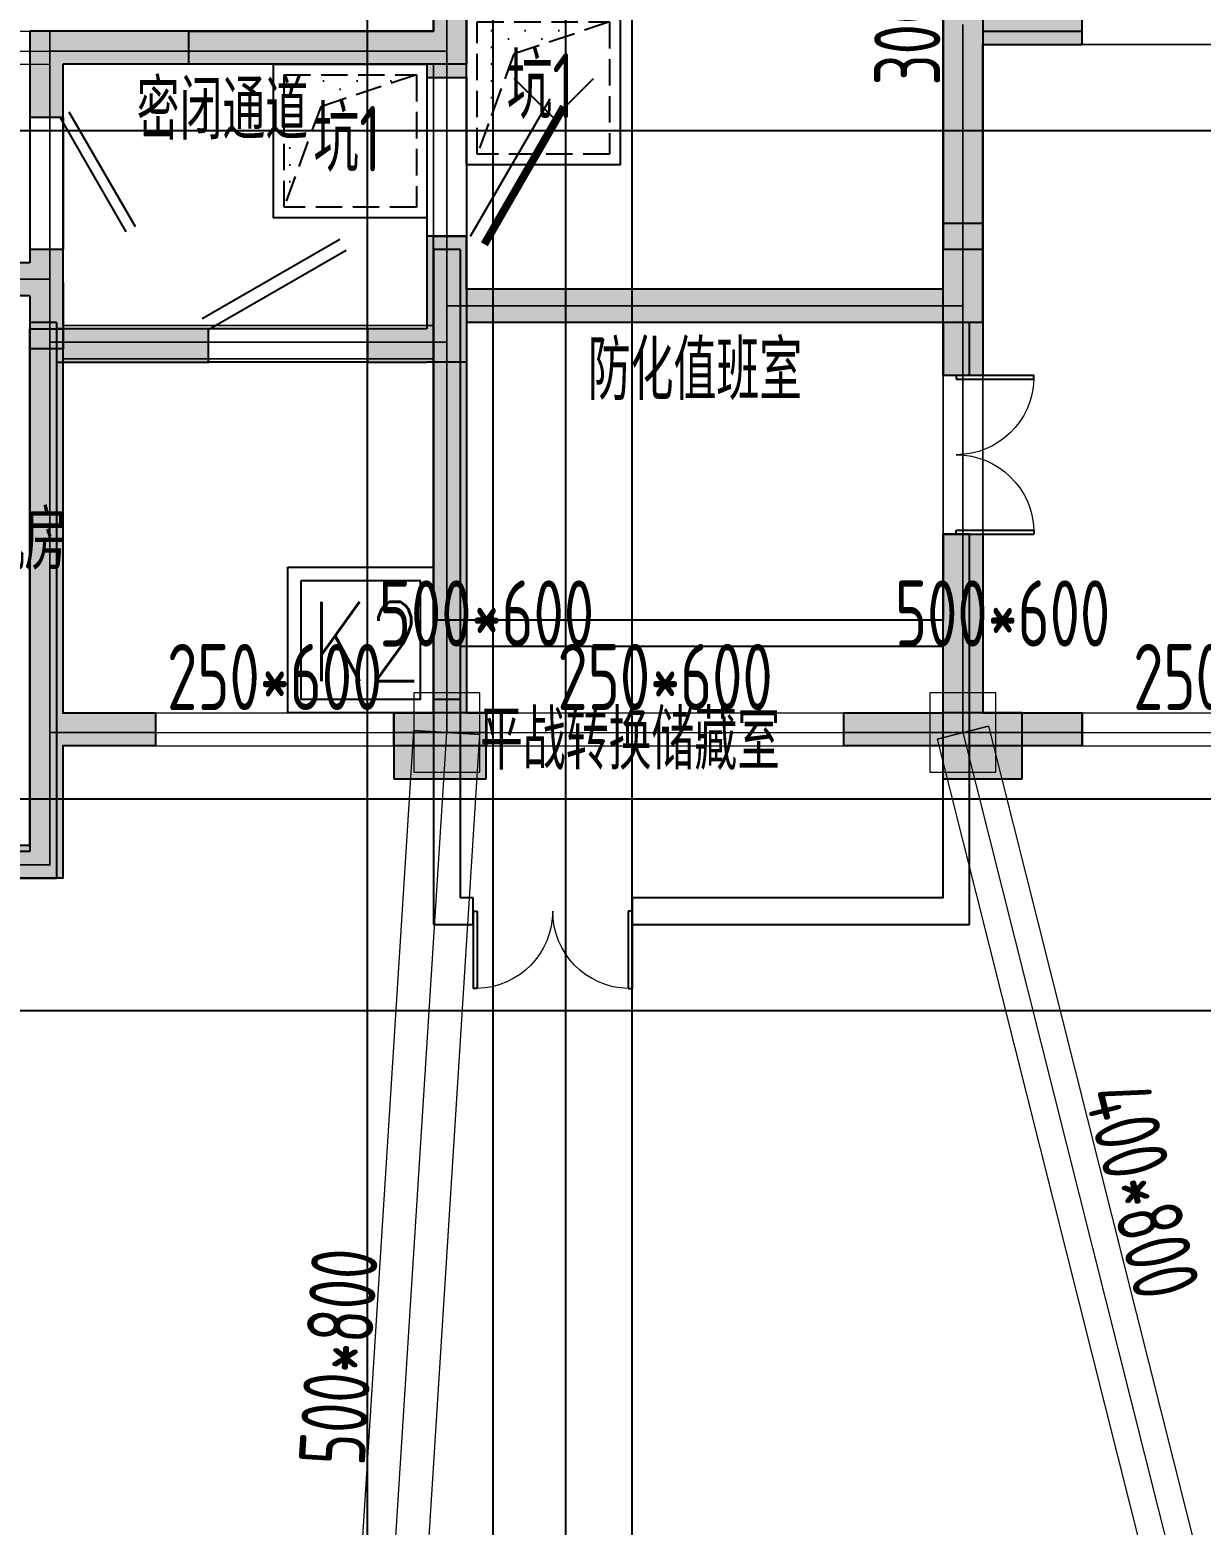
# Model space of a CAD drawing. Extents: x 369444 to 684549, y -549309 to 575337.
# Drawn here: x 486624 to 495474, y 444718 to 456017 of the extents above; entities that cross this region are included whole.
import ezdxf

# ---------------------------------------------------------------- set-up
doc = ezdxf.new("R2010")
doc.units = 0
doc.header["$LTSCALE"] = 1000
doc.header["$MEASUREMENT"] = 0
doc.linetypes.add('DASH', pattern=[0.35, 0.25, -0.1])
for name, color, linetype, lineweight, true_color in [('-1-0-1', 7, 'Continuous', 0, 0xc0c0c0), ('-1-1-2', 7, 'Continuous', 0, 0xc0c0c0), ('-2-0-1', 1, 'Continuous', 0, 0xff0000), ('-2-1-2', 9, 'Continuous', 0, 0x808080), ('1-6-1', 7, 'Continuous', 0, 0x55ff55), ('1-6-2', 7, 'Continuous', 0, 0x55ff55), ('11-6-1', 2, 'Continuous', 0, 0xffff00), ('11-6-2', 2, 'Continuous', 0, 0xffff00), ('11-6-5', 2, 'Continuous', 0, 0xffff00), ('12-6-1', 4, 'Continuous', 0, 0x00ffff), ('12-6-2', 4, 'Continuous', 0, 0x00ffff), ('12-6-5', 4, 'Continuous', 0, 0x00ffff)]:
    doc.layers.add(name, color=color, linetype=linetype, lineweight=lineweight, true_color=true_color)
for name, color, linetype in [('A-WALL-HATCH', 8, 'Continuous'), ('AIRD-PLUM', 122, 'Continuous'), ('COLUMN', 9, 'Continuous'), ('DIM_ELEV', 3, 'Continuous'), ('DOTE', 1, 'Continuous'), ('PUB_HATCH', 8, 'Continuous'), ('WALL', 9, 'Continuous'), ('WINDOW', 4, 'Continuous'), ('填充', 8, 'Continuous'), ('文字', 2, 'Continuous'), ('砼墙', 151, 'Continuous'), ('车库集水坑', 60, 'Continuous')]:
    doc.layers.add(name, color=color, linetype=linetype)
doc.styles.add('_HZTXT', font='txt.shx', dxfattribs={"width": 0.8, "bigfont": 'HZTXT.shx'})
doc.styles.add('_TCH_DIM', font='SIMPLEX', dxfattribs={"bigfont": 'GBCBIG'})
doc.styles.add('yjkcad', font='yjkeng.shx', dxfattribs={"width": 0.7, "height": 250, "bigfont": 'yjkchn.shx'})
doc.styles.add('说明', font='TSSDENG', dxfattribs={"width": 0.7, "bigfont": 'HZTXT'})

# ---------------------------------------------------------------- blocks, each defined once
blk = doc.blocks.new('$DorLib2D$00000179')
at = {"color": 0}
for p, q in [((-0.54, 0.1693), (0.326, 0.6693)), ((-0.5, 0.1), (0.366, 0.6))]:
    blk.add_line(p, q, dxfattribs=at)
blk = doc.blocks.new('JSK1000')
at = {"layer": 'AIRD-PLUM'}
h = blk.add_hatch(dxfattribs=at)
h.set_pattern_fill('DOTS', color=8, scale=80, style=0)
h.set_pattern_definition([(0, (-20, -20), (63.5, 127), [0, -127])])
h.paths.add_polyline_path([(80, 1080), (80, 80), (321, 803), (1080, 1080)])
at = {"layer": 'AIRD-PLUM', "ltscale": 0.25}
blk.add_lwpolyline([(0, 0), (1160, 0), (1160, 1160), (0, 1160)], close=True, dxfattribs=at)
at = {"layer": 'AIRD-PLUM', "color": 8, "linetype": 'DASH', "ltscale": 0.8}
blk.add_lwpolyline([(80, 80), (1080, 80), (1080, 1080), (80, 1080)], close=True, dxfattribs=at)
blk.add_lwpolyline([(80, 80), (321, 803), (1080, 1080)], dxfattribs=at)
blk = doc.blocks.new('A$C69B9310D')
at = {"layer": 'AIRD-PLUM', "xscale": -1, "rotation": 90}
blk.add_blockref('JSK1000', (1160, 1160), dxfattribs=at)
at = {"layer": '文字', "style": '说明', "width": 0.7}
blk.add_text('坑1', height=495, dxfattribs=at).set_placement((302, 350))
blk = doc.blocks.new('$DorLib2D$00000191')
at = {"layer": 'WINDOW', "color": 0}
blk.add_line((-0.5, 0.15), (0.366, 0.65), dxfattribs=at)
at = {"layer": 'WINDOW', "color": 0, "const_width": 0.05}
blk.add_lwpolyline([(-0.55, 0.2366), (0.316, 0.7366)], dxfattribs=at)
blk = doc.blocks.new('$DorLib2D$00000002')
for p, q in [((-0.5, 0), (-0.5, 0.4875)), ((-0.475, 0.4875), (-0.5, 0.4875)), ((-0.475, 0), (-0.475, 0.4875)), ((0.475, 0), (0.475, 0.4875)), ((0.475, 0.4875), (0.5, 0.4875)), ((0.5, 0), (0.5, 0.4875)), ((-0.5, 0), (-0.475, 0)), ((0.5, 0), (0.475, 0))]:
    blk.add_line(p, q)
at = {"lineweight": 13}
for centre, start, end in [((-0.4875, 0), 0, 88.53072), ((0.4875, 0), 91.46928, 180)]:
    blk.add_arc(centre, 0.4875, start, end, dxfattribs=at)

msp = doc.modelspace()

# ---------------------------------------------------------------- hatches: boundary and pattern name
at = {"layer": 'A-WALL-HATCH'}
for points in [[(490073.3, 450357), (490073.3, 450857), (489373.3, 450857), (489373.3, 450357)], [(494123.3, 450357), (494123.3, 450857), (493523.3, 450857), (493523.3, 450357)]]:
    msp.add_hatch(color=256, dxfattribs=at).paths.add_polyline_path(points)
at = {"layer": 'PUB_HATCH'}
for points in [[(489874.7, 456577), (489674.7, 456857), (489674.7, 456007), (489741.3, 455873.6), (489924.7, 455857), (489924.7, 456157)], [(493824.6, 455907), (494575.1, 455907), (494575.1, 456207), (493524.6, 456207)], [(493524.6, 454057), (493824.6, 453807), (493824.6, 455907), (493524.6, 456207)], [(486624.6, 456007), (486624.6, 455857), (486824.6, 455877), (486874.6, 456007)], [(489741.3, 455873.6), (489674.7, 456007), (486874.6, 456007), (486824.6, 455877), (486874.6, 455757), (489624.7, 455757)], [(486624.6, 455857), (486624.6, 455357), (486874.6, 455357), (486874.6, 455757), (486824.6, 455877)], [(489624.7, 455757), (489624.7, 455657), (489924.7, 455657), (489924.7, 455857), (489741.3, 455873.6)], [(489924.7, 454057), (489924.7, 454457), (489624.7, 454457), (489624.7, 453907), (489864.7, 453927)], [(486874.6, 454107), (486874.6, 454357), (486624.6, 454357), (486624.6, 454257), (486674.6, 454127)], [(486674.6, 454127), (486624.6, 454257), (483324.6, 454257), (483274.6, 454127), (483324.6, 454007), (486624.6, 454007)], [(486674.6, 454127), (486624.6, 454007), (486624.6, 453607), (486874.6, 453607), (486874.6, 454107)], [(493824.6, 453807), (493524.6, 454057), (489924.7, 454057), (489864.7, 453927), (489924.7, 453807)], [(489864.7, 453927), (489624.7, 453907), (489624.7, 453757), (489724.7, 453623.6), (489924.7, 453607), (489924.7, 453807)], [(486824.6, 453507), (487974.6, 453507), (487974.6, 453757), (486824.6, 453757)], [(489624.7, 453757), (489174.6, 453757), (489174.6, 453507), (489624.7, 453507), (489724.7, 453623.6)], [(489724.7, 453623.6), (489624.7, 453507), (489924.7, 453507), (489924.7, 453607)]]:
    msp.add_hatch(color=256, dxfattribs=at).paths.add_polyline_path(points)
at = {"layer": '填充'}
h = msp.add_hatch(color=8, dxfattribs=at)
h.dxf.hatch_style = 1
h.paths.add_polyline_path([(507274.5, 462457), (507274.5, 462957), (506774.5, 462957), (506774.5, 462457)], flags=17)
h.paths.add_polyline_path([(500674.5, 462457), (500674.5, 462957), (500174.5, 462957), (500174.5, 462457)], flags=17)
h.paths.add_polyline_path([(497874.5, 462457), (497874.5, 462957), (497374.5, 462957), (497374.5, 462457)], flags=17)
h.paths.add_polyline_path([(510074.5, 462457), (510074.5, 462957), (509524.5, 462957), (509524.5, 462457)], flags=17)
h.paths.add_polyline_path([(509524.5, 460757), (509774.5, 460757), (509774.5, 461157), (509374.5, 461157), (509374.5, 460757)], flags=17)
h.paths.add_polyline_path([(497424.5, 460757), (497574.5, 460757), (497574.5, 461157), (497174.5, 461157), (497174.5, 460757)], flags=17)
h.paths.add_polyline_path([(512274.5, 467357), (510074.5, 467357), (510074.5, 465157), (510624.5, 465157), (510624.5, 464957), (509824.5, 464957), (509824.5, 467607), (512474.5, 467607), (512474.5, 464957), (511724.5, 464957), (511724.5, 465157), (512274.5, 465157)])
h.paths.add_polyline_path([(501674.5, 458107), (501124.5, 458107), (501124.5, 458357), (501674.5, 458357), (502074.5, 458357), (502074.5, 458107), (501924.5, 458107), (501924.5, 455207), (500174.5, 455207), (500174.5, 455457), (501674.5, 455457)])
h.paths.add_polyline_path([(514974.5, 467357), (514324.5, 467357), (514324.5, 467607), (515224.5, 467607), (515224.5, 465807), (514974.5, 465807)])
h.paths.add_polyline_path([(492624.5, 467557), (491974.5, 467557), (491974.5, 466007), (491724.5, 466007), (491724.5, 467807), (492624.5, 467807)])
h.paths.add_polyline_path([(507624.5, 450607), (506774.5, 450607), (506074.5, 450607), (506074.5, 450857), (506524.5, 450857), (506524.5, 454057), (506774.5, 454057), (506774.5, 450857), (507624.5, 450857)])
h.paths.add_polyline_path([(500174.5, 450607), (499324.5, 450607), (499324.5, 450857), (500174.5, 450857), (500174.5, 454057), (500424.5, 454057), (500424.5, 450857), (500874.5, 450857), (500874.5, 450607)])
h.paths.add_polyline_path([(505824.5, 458107), (505274.5, 458107), (505274.5, 455457), (506774.5, 455457), (506774.5, 455207), (505024.5, 455207), (505024.5, 458107), (504874.5, 458107), (504874.5, 458357), (505274.5, 458357), (505824.5, 458357)])
h.paths.add_polyline_path([(521349.5, 458907), (520874.5, 458907), (520874.5, 457157), (520624.5, 457157), (520624.5, 458907), (520524.5, 458907), (520524.5, 459157), (520874.5, 459157), (521349.5, 459157)])
h.paths.add_polyline_path([(517574.5, 450607), (517274.5, 450607), (516874.5, 450607), (516874.5, 450857), (517024.5, 450857), (517024.5, 454457), (517274.5, 454457), (517274.5, 450857), (517574.5, 450857)])
h.paths.add_polyline_path([(514174.5, 450607), (513149.5, 450607), (512374.5, 450607), (512374.5, 450857), (513124.5, 450857), (513124.5, 454557), (513424.5, 454557), (513424.5, 450857), (514174.5, 450857)])
h.paths.add_polyline_path([(489924.5, 456557), (489924.5, 455757), (487824.5, 455757), (487824.5, 456007), (489674.5, 456007), (489674.5, 456557)])
h.paths.add_polyline_path([(497624.5, 465157), (496874.5, 465157), (496874.5, 467557), (494674.5, 467557), (494674.5, 465357), (495224.5, 465357), (495224.5, 465157), (494474.5, 465157), (494474.5, 467807), (497124.5, 467807), (497124.5, 465407), (497624.5, 465407)])
h.paths.add_polyline_path([(509524.5, 458107), (509074.5, 458107), (509074.5, 458357), (509774.5, 458357), (509774.5, 455207), (509524.5, 455207)])
h.paths.add_polyline_path([(497874.5, 458107), (497424.5, 458107), (497424.5, 455207), (497174.5, 455207), (497174.5, 458357), (497874.5, 458357)])
h.paths.add_polyline_path([(489674.5, 450607), (489374.5, 450607), (489374.5, 450857), (489674.5, 450857), (489674.5, 454457), (489924.5, 454457), (489924.5, 450857), (490074.5, 450857), (490074.5, 450607)])
h.paths.add_polyline_path([(486074.5, 458907), (485589.5, 458907), (485589.5, 459157), (486074.5, 459157), (486424.5, 459157), (486424.5, 458907), (486324.5, 458907), (486324.5, 457157), (486074.5, 457157)])
h.paths.add_polyline_path([(523874.5, 449607), (523324.5, 449607), (523324.5, 449857), (523574.5, 449857), (523574.5, 454307), (523874.5, 454307)])
h.paths.add_polyline_path([(483624.5, 449607), (483074.5, 449607), (483074.5, 454307), (483374.5, 454307), (483374.5, 449857), (483624.5, 449857)])
h.paths.add_polyline_path([(515374.5, 458907), (514974.5, 458907), (514974.5, 462457), (514574.5, 462457), (514574.5, 462657), (515224.5, 462657), (515224.5, 459157), (515374.5, 459157)])
h.paths.add_polyline_path([(491974.5, 458907), (491574.5, 458907), (491574.5, 459157), (491724.5, 459157), (491724.5, 462657), (492424.5, 462657), (492424.5, 462457), (491974.5, 462457)])
h.paths.add_polyline_path([(520074.5, 450607), (519374.5, 450607), (519374.5, 450857), (520074.5, 450857), (520074.5, 453757), (520324.5, 453757), (520324.5, 450857), (520324.5, 449857), (520924.5, 449857), (520924.5, 449607), (520074.5, 449607)])
h.paths.add_polyline_path([(493824.5, 460257), (493824.5, 456757), (493524.5, 456757), (493524.5, 460257)])
h.paths.add_polyline_path([(487574.5, 450607), (486874.5, 450607), (486874.5, 449607), (486024.5, 449607), (486024.5, 449857), (486624.5, 449857), (486624.5, 450857), (486624.5, 453757), (486874.5, 453757), (486874.5, 450857), (487574.5, 450857)])
h.paths.add_polyline_path([(513424.5, 460257), (513424.5, 456757), (513124.5, 456757), (513124.5, 460257)])
h.paths.add_polyline_path([(509774.5, 450607), (509424.5, 450607), (509424.5, 450857), (509524.5, 450857), (509524.5, 454057), (509774.5, 454057), (509774.5, 450857), (509974.5, 450857), (509974.5, 450607)])
h.paths.add_polyline_path([(497524.5, 450607), (497174.5, 450607), (496974.5, 450607), (496974.5, 450857), (497174.5, 450857), (497174.5, 454057), (497424.5, 454057), (497424.5, 450857), (497524.5, 450857)])
h.paths.add_polyline_path([(523874.5, 455757), (523174.5, 455757), (523174.5, 456007), (523574.5, 456007), (523574.5, 458907), (523199.5, 458907), (523199.5, 459157), (523874.5, 459157)])
h.paths.add_polyline_path([(483774.5, 455757), (483074.5, 455757), (483074.5, 459157), (483759.5, 459157), (483759.5, 458907), (483374.5, 458907), (483374.5, 456007), (483774.5, 456007)])
h.paths.add_polyline_path([(517024.5, 458907), (516974.5, 458907), (516974.5, 459157), (517274.5, 459157), (517674.5, 459157), (517674.5, 458907), (517274.5, 458907), (517274.5, 458057), (517024.5, 458057)])
h.paths.add_polyline_path([(489974.5, 458907), (489924.5, 458907), (489924.5, 458057), (489674.5, 458057), (489674.5, 458907), (489274.5, 458907), (489274.5, 459157), (489674.5, 459157), (489974.5, 459157)])
h.paths.add_polyline_path([(519124.5, 455757), (517024.5, 455757), (517024.5, 456557), (517274.5, 456557), (517274.5, 456007), (519124.5, 456007)])
edge = h.paths.add_edge_path()
edge.add_line((497374.5, 465157), (497374.5, 465057))
edge.add_line((497374.5, 465057), (497624.5, 465057))
edge.add_line((497624.5, 465057), (497624.5, 465157))
edge.add_line((497424.5, 460757), (497424.5, 460007))
edge.add_line((497424.5, 460007), (495374.5, 460007))
edge.add_line((495374.5, 460007), (495374.5, 460257))
edge.add_line((495374.5, 460257), (497174.5, 460257))
edge.add_line((497174.5, 460257), (497174.5, 460757))
edge.add_line((509774.5, 460757), (509774.5, 460257))
edge.add_line((509774.5, 460257), (511574.5, 460257))
edge.add_line((511574.5, 460257), (511574.5, 460007))
edge.add_line((511574.5, 460007), (509524.5, 460007))
edge.add_line((509524.5, 460007), (509524.5, 460757))
at = {"layer": '填充', "ltscale": 6}
for points in [[(493824.5, 454557), (493524.5, 454557), (493524.5, 453406.7), (493824.5, 453406.7)], [(493824.5, 452206.7), (493524.5, 452206.7), (493524.5, 450857), (492774.5, 450857), (492774.5, 450607), (493549.5, 450607), (494574.5, 450607), (494574.5, 450857), (493824.5, 450857)]]:
    msp.add_hatch(color=256, dxfattribs=at).paths.add_polyline_path(points)

# ---------------------------------------------------------------- linework, layer by layer
at = {"layer": '-1-0-1', "color": 0}
for p in [(486774.3, 455856.9, -3600), (487874.3, 455856.9, -3600), (489774.3, 455856.9, -3600), (489774.3, 454456.9, -3600), (493674.3, 454556.9, -3600), (486774.3, 454132.2, -3600), (489774.3, 453932.2, -3600), (493674.3, 453932.2, -3600), (486774.3, 453656.9, -3600), (489774.3, 453656.9, -3600), (486774.3, 450706.9, -3600), (487574.3, 450706.9, -3600), (489374.3, 450706.9, -3600), (489774.3, 450706.9, -3600), (490074.3, 450706.9, -3600), (492774.3, 450706.9, -3600), (493674.3, 450706.9, -3600), (494574.3, 450706.9, -3600), (486774.3, 449706.9, -3600)]:
    msp.add_point(p, dxfattribs=at)
at = {"layer": '-1-1-2', "color": 0}
for p, q in [((486774.3, 455856.9, -3600), (486774.3, 455856.9)), ((487874.3, 455856.9, -3600), (487874.3, 455856.9)), ((489774.3, 455856.9, -3600), (489774.3, 455856.9)), ((489774.3, 454456.9, -3600), (489774.3, 454456.9)), ((493674.3, 454556.9, -3600), (493674.3, 454556.9)), ((486774.3, 454132.2, -3600), (486774.3, 454132.2)), ((489774.3, 453932.2, -3600), (489774.3, 453932.2)), ((493674.3, 453932.2, -3600), (493674.3, 453932.2)), ((486774.3, 453656.9, -3600), (486774.3, 453656.9)), ((489774.3, 453656.9, -3600), (489774.3, 453656.9)), ((486774.3, 450706.9, -3600), (486774.3, 450706.9)), ((487574.3, 450706.9, -3600), (487574.3, 450706.9)), ((489374.3, 450706.9, -3600), (489374.3, 450706.9)), ((489774.3, 450706.9, -3600), (489774.3, 450706.9)), ((490074.3, 450706.9, -3600), (490074.3, 450706.9)), ((492774.3, 450706.9, -3600), (492774.3, 450706.9)), ((493674.3, 450706.9, -3600), (493674.3, 450706.9)), ((494574.3, 450706.9, -3600), (494574.3, 450706.9)), ((486774.3, 449706.9, -3600), (486774.3, 449706.9))]:
    msp.add_line(p, q, dxfattribs=at)
at = {"layer": '-2-0-1', "color": 0}
for p, q in [((489774.3, 455856.9, -3600), (489774.3, 456556.9, -3600)), ((493674.3, 454556.9, -3600), (493674.3, 456057.2, -3600)), ((486224.3, 455856.9, -3600), (486774.3, 455856.9, -3600)), ((486774.3, 454132.2, -3600), (486774.3, 455856.9, -3600)), ((486774.3, 455856.9, -3600), (487874.3, 455856.9, -3600)), ((487874.3, 455856.9, -3600), (489774.3, 455856.9, -3600)), ((489774.3, 454456.9, -3600), (489774.3, 455856.9, -3600)), ((489774.3, 453932.2, -3600), (489774.3, 454456.9, -3600)), ((493674.3, 453932.2, -3600), (493674.3, 454556.9, -3600)), ((483174.3, 454132.2, -3600), (486774.3, 454132.2, -3600)), ((486774.3, 453656.9, -3600), (486774.3, 454132.2, -3600)), ((489774.3, 453932.2, -3600), (493674.3, 453932.2, -3600)), ((489774.3, 453656.9, -3600), (489774.3, 453932.2, -3600)), ((493674.3, 450706.9, -3600), (493674.3, 453932.2, -3600)), ((486774.3, 453656.9, -3600), (489774.3, 453656.9, -3600)), ((486774.3, 450706.9, -3600), (486774.3, 453656.9, -3600)), ((489774.3, 450706.9, -3600), (489774.3, 453656.9, -3600)), ((486774.3, 449706.9, -3600), (486774.3, 450706.9, -3600)), ((486774.3, 450706.9, -3600), (487574.3, 450706.9, -3600)), ((487574.3, 450706.9, -3600), (489374.3, 450706.9, -3600)), ((489174.3, 441207.1, -3600), (489774.3, 450706.9, -3600)), ((489374.3, 450706.9, -3600), (489774.3, 450706.9, -3600)), ((489774.3, 450706.9, -3600), (490074.3, 450706.9, -3600)), ((490074.3, 450706.9, -3600), (492774.3, 450706.9, -3600)), ((492774.3, 450706.9, -3600), (493674.3, 450706.9, -3600)), ((493674.3, 450706.9, -3600), (494574.3, 450706.9, -3600)), ((493674.3, 450706.9, -3600), (495474.3, 443557.1, -3600)), ((494574.3, 450706.9, -3600), (496974.3, 450706.9, -3600)), ((486024.3, 449706.9, -3600), (486774.3, 449706.9, -3600))]:
    msp.add_line(p, q, dxfattribs=at)
at = {"layer": '-2-1-2', "color": 0}
for p, q in [((489774.3, 455856.9), (489774.3, 456556.9)), ((493674.3, 454556.9), (493674.3, 456057.2)), ((486224.3, 455856.9), (486774.3, 455856.9)), ((486774.3, 454132.2), (486774.3, 455856.9)), ((486774.3, 455856.9), (487874.3, 455856.9)), ((487874.3, 455856.9), (489774.3, 455856.9)), ((489774.3, 454456.9), (489774.3, 455856.9)), ((489774.3, 453932.2), (489774.3, 454456.9)), ((493674.3, 453932.2), (493674.3, 454556.9)), ((483174.3, 454132.2), (486774.3, 454132.2)), ((486774.3, 453656.9), (486774.3, 454132.2)), ((489774.3, 453932.2), (493674.3, 453932.2)), ((489774.3, 453656.9), (489774.3, 453932.2)), ((493674.3, 450706.9), (493674.3, 453932.2)), ((486774.3, 453656.9), (489774.3, 453656.9)), ((486774.3, 450706.9), (486774.3, 453656.9)), ((489774.3, 450706.9), (489774.3, 453656.9)), ((486774.3, 449706.9), (486774.3, 450706.9)), ((486774.3, 450706.9), (487574.3, 450706.9)), ((487574.3, 450706.9), (489374.3, 450706.9)), ((489174.3, 441207.1), (489774.3, 450706.9)), ((489374.3, 450706.9), (489774.3, 450706.9)), ((489774.3, 450706.9), (490074.3, 450706.9)), ((490074.3, 450706.9), (492774.3, 450706.9)), ((492774.3, 450706.9), (493674.3, 450706.9)), ((493674.3, 450706.9), (494574.3, 450706.9)), ((493674.3, 450706.9), (495474.3, 443557.1)), ((494574.3, 450706.9), (496974.3, 450706.9)), ((486024.3, 449706.9), (486774.3, 449706.9))]:
    msp.add_line(p, q, dxfattribs=at)
at = {"layer": '1-6-1', "color": 0}
for p, q in [((489674.3, 456556.9, -3600), (489674.3, 456006.9, -3600)), ((489674.3, 456006.9), (489674.3, 456556.9)), ((489924.3, 456331.9), (489924.3, 455856.9)), ((489924.3, 455856.9, -3600), (489924.3, 456331.9, -3600)), ((493524.3, 456207.2, -3600), (493524.3, 454556.9, -3600)), ((493524.3, 454556.9), (493524.3, 456207.2)), ((487874.3, 456006.9, -3600), (486624.3, 456006.9, -3600)), ((486624.3, 456006.9), (487874.3, 456006.9)), ((487874.3, 456006.9), (487874.3, 456006.9, -3600)), ((487874.3, 456006.9, -3600), (487874.3, 456006.9)), ((489674.3, 456006.9, -3600), (487874.3, 456006.9, -3600)), ((487874.3, 456006.9), (489674.3, 456006.9)), ((489674.3, 456006.9), (489674.3, 456006.9, -3600)), ((489674.3, 456006.9, -3600), (489674.3, 456006.9)), ((489924.3, 455856.9), (489924.3, 454456.9)), ((489924.3, 455856.9, -3600), (489924.3, 455856.9)), ((489924.3, 454456.9, -3600), (489924.3, 455856.9, -3600)), ((489924.3, 455856.9), (489924.3, 455856.9, -3600)), ((493824.3, 455907.2), (493824.3, 454556.9)), ((493824.3, 455907.2, -3600), (493824.3, 455907.2)), ((493824.3, 454556.9, -3600), (493824.3, 455907.2, -3600)), ((493824.3, 455907.2), (493824.3, 455907.2, -3600)), ((497174.3, 455907.2), (493824.3, 455907.2)), ((493824.3, 455907.2, -3600), (497174.3, 455907.2, -3600)), ((486874.3, 455756.9), (486874.3, 454132.2)), ((486874.3, 455756.9, -3600), (486874.3, 455756.9)), ((486874.3, 454132.2, -3600), (486874.3, 455756.9, -3600)), ((486874.3, 455756.9), (486874.3, 455756.9, -3600)), ((487874.3, 455756.9), (486874.3, 455756.9)), ((486874.3, 455756.9, -3600), (487874.3, 455756.9, -3600)), ((487874.3, 455756.9, -3600), (487874.3, 455756.9)), ((487874.3, 455756.9), (487874.3, 455756.9, -3600)), ((489674.3, 455756.9), (487874.3, 455756.9)), ((487874.3, 455756.9, -3600), (489674.3, 455756.9, -3600)), ((489674.3, 455756.9, -3600), (489674.3, 454456.9, -3600)), ((489674.3, 455756.9), (489674.3, 455756.9, -3600)), ((489674.3, 454456.9), (489674.3, 455756.9)), ((489674.3, 455756.9, -3600), (489674.3, 455756.9)), ((489674.3, 454456.9, -3600), (489674.3, 453932.2, -3600)), ((489674.3, 454456.9), (489674.3, 454456.9, -3600)), ((489674.3, 453932.2), (489674.3, 454456.9)), ((489674.3, 454456.9, -3600), (489674.3, 454456.9)), ((489924.3, 454456.9), (489924.3, 454057.2)), ((489924.3, 454456.9, -3600), (489924.3, 454456.9)), ((489924.3, 454057.2, -3600), (489924.3, 454456.9, -3600)), ((489924.3, 454456.9), (489924.3, 454456.9, -3600)), ((493524.3, 454556.9, -3600), (493524.3, 454556.9)), ((493524.3, 454556.9, -3600), (493524.3, 454057.2, -3600)), ((493524.3, 454556.9), (493524.3, 454556.9, -3600)), ((493524.3, 454057.2), (493524.3, 454556.9)), ((493824.3, 454556.9), (493824.3, 454556.9, -3600)), ((493824.3, 454556.9), (493824.3, 453932.2)), ((493824.3, 454556.9, -3600), (493824.3, 454556.9)), ((493824.3, 453932.2, -3600), (493824.3, 454556.9, -3600)), ((486874.3, 454132.2), (486874.3, 454132.2, -3600)), ((486874.3, 454132.2, -5100), (486874.3, 453781.9, -5100)), ((486874.3, 454132.2, -8700), (486874.3, 454132.2, -5100)), ((486874.3, 453781.9, -8700), (486874.3, 454132.2, -8700)), ((489924.3, 454057.2, -3600), (489924.3, 454057.2)), ((493524.3, 454057.2, -3600), (489924.3, 454057.2, -3600)), ((489924.3, 454057.2), (493524.3, 454057.2)), ((489924.3, 454057.2), (489924.3, 454057.2, -3600)), ((493524.3, 454057.2), (493524.3, 454057.2, -3600)), ((493524.3, 454057.2, -3600), (493524.3, 454057.2)), ((489674.3, 453932.2, -3600), (489674.3, 453932.2)), ((489674.3, 453932.2, -8700), (489674.3, 453781.9, -8700)), ((489674.3, 453932.2, -5100), (489674.3, 453932.2, -8700)), ((489674.3, 453781.9, -5100), (489674.3, 453932.2, -5100)), ((493824.3, 453932.2), (493824.3, 453932.2, -3600)), ((493824.3, 453932.2), (493824.3, 450856.9)), ((493824.3, 453932.2, -3600), (493824.3, 453932.2)), ((493824.3, 450856.9, -3600), (493824.3, 453932.2, -3600)), ((486874.3, 453781.9, -8700), (486874.3, 453781.9, -5100)), ((489674.3, 453781.9, -8700), (486874.3, 453781.9, -8700)), ((486874.3, 453781.9, -5100), (489674.3, 453781.9, -5100)), ((486874.3, 453781.9, -5100), (486874.3, 453781.9, -8700)), ((489674.3, 453781.9, -5100), (489674.3, 453781.9, -8700)), ((489674.3, 453781.9, -8700), (489674.3, 453781.9, -5100)), ((489924.3, 453807.2), (489924.3, 453807.2, -3600)), ((493524.3, 453807.2), (489924.3, 453807.2)), ((489924.3, 453807.2, -3600), (493524.3, 453807.2, -3600)), ((489924.3, 453807.2, -5100), (489924.3, 453656.9, -5100)), ((489924.3, 453807.2, -8700), (489924.3, 453807.2, -5100)), ((489924.3, 453656.9, -8700), (489924.3, 453807.2, -8700)), ((493524.3, 453807.2, -3600), (493524.3, 453807.2)), ((493524.3, 453807.2, -3600), (493524.3, 450856.9, -3600)), ((493524.3, 453807.2), (493524.3, 453807.2, -3600)), ((493524.3, 450856.9), (493524.3, 453807.2)), ((489924.3, 453656.9, -5100), (489924.3, 453656.9, -8700)), ((489924.3, 453656.9, -5100), (489924.3, 450856.9, -5100)), ((489924.3, 453656.9, -8700), (489924.3, 453656.9, -5100)), ((489924.3, 450856.9, -8700), (489924.3, 453656.9, -8700)), ((486874.3, 453531.9, -5100), (486874.3, 453531.9, -8700)), ((489674.3, 453531.9, -5100), (486874.3, 453531.9, -5100)), ((486874.3, 453531.9, -8700), (489674.3, 453531.9, -8700)), ((486874.3, 453531.9, -5100), (486874.3, 450856.9, -5100)), ((486874.3, 453531.9, -8700), (486874.3, 453531.9, -5100)), ((486874.3, 450856.9, -8700), (486874.3, 453531.9, -8700)), ((489674.3, 453531.9, -8700), (489674.3, 453531.9, -5100)), ((489674.3, 453531.9, -8700), (489674.3, 450856.9, -8700)), ((489674.3, 453531.9, -5100), (489674.3, 453531.9, -8700)), ((489674.3, 450856.9, -5100), (489674.3, 453531.9, -5100)), ((486874.3, 450856.9, -5100), (486874.3, 450856.9, -8700)), ((486874.3, 450856.9, -3600), (486874.3, 450856.9)), ((487574.3, 450856.9, -3600), (486874.3, 450856.9, -3600)), ((486874.3, 450856.9), (487574.3, 450856.9)), ((487574.3, 450856.9), (487574.3, 450856.9, -3600)), ((487574.3, 450856.9, -3600), (487574.3, 450856.9)), ((487574.3, 450606.9, -3600), (487574.3, 450856.9, -3600)), ((487574.3, 450856.9), (487574.3, 450606.9)), ((489374.3, 450856.9, -3600), (489374.3, 450856.9)), ((489674.3, 450856.9, -3600), (489374.3, 450856.9, -3600)), ((489374.3, 450856.9), (489674.3, 450856.9)), ((489374.3, 450856.9, -3600), (489374.3, 450606.9, -3600)), ((489374.3, 450856.9), (489374.3, 450856.9, -3600)), ((489374.3, 450606.9), (489374.3, 450856.9)), ((489674.3, 450856.9, -8700), (489674.3, 450856.9, -5100)), ((489674.3, 450856.9), (489674.3, 450856.9, -3600)), ((489924.3, 450856.9, -3600), (489924.3, 450856.9)), ((490074.3, 450856.9, -3600), (489924.3, 450856.9, -3600)), ((489924.3, 450856.9), (490074.3, 450856.9)), ((489924.3, 450856.9, -5100), (489924.3, 450856.9, -8700)), ((490074.3, 450856.9), (490074.3, 450856.9, -3600)), ((490074.3, 450856.9, -3600), (490074.3, 450856.9)), ((490074.3, 450606.9, -3600), (490074.3, 450856.9, -3600)), ((490074.3, 450856.9), (490074.3, 450606.9)), ((492774.3, 450856.9, -3600), (492774.3, 450856.9)), ((493524.3, 450856.9, -3600), (492774.3, 450856.9, -3600)), ((492774.3, 450856.9), (493524.3, 450856.9)), ((492774.3, 450856.9, -3600), (492774.3, 450606.9, -3600)), ((492774.3, 450856.9), (492774.3, 450856.9, -3600)), ((492774.3, 450606.9), (492774.3, 450856.9)), ((493524.3, 450856.9, -3600), (493524.3, 450856.9)), ((493524.3, 450856.9), (493524.3, 450856.9, -3600)), ((493824.3, 450856.9, -3600), (493824.3, 450856.9)), ((494574.3, 450856.9, -3600), (493824.3, 450856.9, -3600)), ((493824.3, 450856.9), (494574.3, 450856.9)), ((493824.3, 450856.9), (493824.3, 450856.9, -3600)), ((494574.3, 450856.9), (494574.3, 450856.9, -3600)), ((494574.3, 450856.9, -3600), (494574.3, 450856.9)), ((494574.3, 450606.9, -3600), (494574.3, 450856.9, -3600)), ((494574.3, 450856.9), (494574.3, 450606.9)), ((486874.3, 450606.9), (486874.3, 449606.9)), ((486874.3, 450606.9, -3600), (486874.3, 450606.9)), ((486874.3, 449606.9, -3600), (486874.3, 450606.9, -3600)), ((486874.3, 450606.9), (486874.3, 450606.9, -3600)), ((487574.3, 450606.9), (486874.3, 450606.9)), ((486874.3, 450606.9, -3600), (487574.3, 450606.9, -3600)), ((487574.3, 450606.9, -3600), (487574.3, 450606.9)), ((487574.3, 450606.9), (487574.3, 450606.9, -3600)), ((489374.3, 450606.9), (489374.3, 450606.9, -3600)), ((489774.3, 450606.9), (489374.3, 450606.9)), ((489374.3, 450606.9, -3600), (489774.3, 450606.9, -3600)), ((489374.3, 450606.9, -3600), (489374.3, 450606.9)), ((489774.3, 450606.9), (489774.3, 450606.9, -3600)), ((490074.3, 450606.9), (489774.3, 450606.9)), ((489774.3, 450606.9, -3600), (490074.3, 450606.9, -3600)), ((489774.3, 450606.9, -3600), (489774.3, 450606.9)), ((490074.3, 450606.9, -3600), (490074.3, 450606.9)), ((490074.3, 450606.9), (490074.3, 450606.9, -3600)), ((492774.3, 450606.9), (492774.3, 450606.9, -3600)), ((493674.3, 450606.9), (492774.3, 450606.9)), ((492774.3, 450606.9, -3600), (493674.3, 450606.9, -3600)), ((492774.3, 450606.9, -3600), (492774.3, 450606.9)), ((493674.3, 450606.9), (493674.3, 450606.9, -3600)), ((494574.3, 450606.9), (493674.3, 450606.9)), ((493674.3, 450606.9, -3600), (494574.3, 450606.9, -3600)), ((493674.3, 450606.9, -3600), (493674.3, 450606.9)), ((494574.3, 450606.9, -3600), (494574.3, 450606.9)), ((494574.3, 450606.9), (494574.3, 450606.9, -3600)), ((486874.3, 449606.9), (486024.3, 449606.9)), ((486024.3, 449606.9, -3600), (486874.3, 449606.9, -3600)), ((486874.3, 449606.9), (486874.3, 449606.9, -3600)), ((486874.3, 449606.9, -3600), (486874.3, 449606.9))]:
    msp.add_line(p, q, dxfattribs=at)
at = {"layer": '1-6-2', "color": 0}
for p, q in [((489774.3, 456556.9), (489774.3, 455856.9)), ((489774.3, 455856.9, -3600), (489774.3, 456556.9, -3600)), ((493674.3, 456057.2), (493674.3, 454556.9)), ((493674.3, 454556.9, -3600), (493674.3, 456057.2, -3600)), ((486774.3, 455856.9), (486774.3, 454132.2)), ((486774.3, 455856.9, -3600), (486774.3, 455856.9)), ((486774.3, 454132.2, -3600), (486774.3, 455856.9, -3600)), ((486774.3, 455856.9), (486774.3, 455856.9, -3600)), ((487874.3, 455856.9), (486774.3, 455856.9)), ((486774.3, 455856.9, -3600), (487874.3, 455856.9, -3600)), ((487874.3, 455856.9, -3600), (487874.3, 455856.9)), ((487874.3, 455856.9), (487874.3, 455856.9, -3600)), ((489774.3, 455856.9), (487874.3, 455856.9)), ((487874.3, 455856.9, -3600), (489774.3, 455856.9, -3600)), ((489774.3, 455856.9), (489774.3, 454456.9)), ((489774.3, 455856.9, -3600), (489774.3, 455856.9)), ((489774.3, 454456.9, -3600), (489774.3, 455856.9, -3600)), ((489774.3, 455856.9, -3600), (489774.3, 455856.9)), ((489774.3, 455856.9), (489774.3, 455856.9, -3600)), ((489774.3, 454456.9), (489774.3, 453932.2)), ((489774.3, 454456.9, -3600), (489774.3, 454456.9)), ((489774.3, 453932.2, -3600), (489774.3, 454456.9, -3600)), ((489774.3, 454456.9), (489774.3, 454456.9, -3600)), ((493674.3, 454556.9), (493674.3, 454556.9, -3600)), ((493674.3, 454556.9), (493674.3, 453932.2)), ((493674.3, 454556.9, -3600), (493674.3, 454556.9)), ((493674.3, 453932.2, -3600), (493674.3, 454556.9, -3600)), ((486774.3, 454132.2), (483174.3, 454132.2)), ((483174.3, 454132.2, -3600), (486774.3, 454132.2, -3600)), ((486774.3, 454132.2, -3600), (486774.3, 454132.2)), ((486774.3, 454132.2), (486774.3, 454132.2, -3600)), ((486774.3, 454132.2, -5100), (486774.3, 453656.9, -5100)), ((486774.3, 454132.2, -8700), (486774.3, 454132.2, -5100)), ((486774.3, 453656.9, -8700), (486774.3, 454132.2, -8700)), ((489774.3, 453932.2), (489774.3, 453932.2, -3600)), ((493674.3, 453932.2), (489774.3, 453932.2)), ((489774.3, 453932.2, -3600), (493674.3, 453932.2, -3600)), ((489774.3, 453932.2), (489774.3, 453932.2, -3600)), ((489774.3, 453932.2, -5100), (489774.3, 453656.9, -5100)), ((489774.3, 453932.2, -8700), (489774.3, 453932.2, -5100)), ((489774.3, 453656.9, -8700), (489774.3, 453932.2, -8700)), ((493674.3, 453932.2, -3600), (493674.3, 453932.2)), ((493674.3, 453932.2), (493674.3, 453932.2, -3600)), ((493674.3, 453932.2), (493674.3, 450706.9)), ((493674.3, 453932.2, -3600), (493674.3, 453932.2)), ((493674.3, 450706.9, -3600), (493674.3, 453932.2, -3600)), ((486774.3, 453656.9, -5100), (486774.3, 453656.9, -8700)), ((489774.3, 453656.9, -5100), (486774.3, 453656.9, -5100)), ((486774.3, 453656.9, -8700), (489774.3, 453656.9, -8700)), ((486774.3, 453656.9, -5100), (486774.3, 453656.9, -8700)), ((486774.3, 453656.9, -5100), (486774.3, 450706.9, -5100)), ((486774.3, 453656.9, -8700), (486774.3, 453656.9, -5100)), ((486774.3, 450706.9, -8700), (486774.3, 453656.9, -8700)), ((489774.3, 453656.9, -8700), (489774.3, 453656.9, -5100)), ((489774.3, 453656.9, -5100), (489774.3, 453656.9, -8700)), ((489774.3, 453656.9, -5100), (489774.3, 450706.9, -5100)), ((489774.3, 453656.9, -8700), (489774.3, 453656.9, -5100)), ((489774.3, 450706.9, -8700), (489774.3, 453656.9, -8700)), ((486774.3, 450706.9, -5100), (486774.3, 450706.9, -8700)), ((486774.3, 450706.9), (486774.3, 449706.9)), ((486774.3, 450706.9, -3600), (486774.3, 450706.9)), ((486774.3, 449706.9, -3600), (486774.3, 450706.9, -3600)), ((486774.3, 450706.9), (486774.3, 450706.9, -3600)), ((487574.3, 450706.9), (486774.3, 450706.9)), ((486774.3, 450706.9, -3600), (487574.3, 450706.9, -3600)), ((487574.3, 450706.9, -3600), (487574.3, 450706.9)), ((489374.3, 450706.9), (489374.3, 450706.9, -3600)), ((489774.3, 450706.9), (489374.3, 450706.9)), ((489374.3, 450706.9, -3600), (489774.3, 450706.9, -3600)), ((489774.3, 450706.9), (489774.3, 450706.9, -3600)), ((490074.3, 450706.9), (489774.3, 450706.9)), ((489774.3, 450706.9, -3600), (490074.3, 450706.9, -3600)), ((489774.3, 450706.9, -5100), (489774.3, 450706.9, -8700)), ((489774.3, 450706.9, -3600), (489774.3, 450706.9)), ((490074.3, 450706.9, -3600), (490074.3, 450706.9)), ((492774.3, 450706.9), (492774.3, 450706.9, -3600)), ((493674.3, 450706.9), (492774.3, 450706.9)), ((492774.3, 450706.9, -3600), (493674.3, 450706.9, -3600)), ((493674.3, 450706.9), (493674.3, 450706.9, -3600)), ((494574.3, 450706.9), (493674.3, 450706.9)), ((493674.3, 450706.9, -3600), (494574.3, 450706.9, -3600)), ((493674.3, 450706.9), (493674.3, 450706.9, -3600)), ((493674.3, 450706.9, -3600), (493674.3, 450706.9)), ((494574.3, 450706.9, -3600), (494574.3, 450706.9)), ((486774.3, 449706.9), (486024.3, 449706.9)), ((486024.3, 449706.9, -3600), (486774.3, 449706.9, -3600)), ((486774.3, 449706.9), (486774.3, 449706.9, -3600)), ((486774.3, 449706.9, -3600), (486774.3, 449706.9))]:
    msp.add_line(p, q, dxfattribs=at)
at = {"layer": '11-6-1', "color": 0}
for p, q in [((489524.3, 451006.9), (489524.3, 450406.9)), ((490024.3, 451006.9), (489524.3, 451006.9)), ((489524.3, 451006.9, -3600), (489524.3, 450406.9, -3600)), ((490024.3, 451006.9, -3600), (489524.3, 451006.9, -3600)), ((489524.3, 451006.9, -3600), (489524.3, 451006.9)), ((490024.3, 450406.9), (490024.3, 451006.9)), ((490024.3, 450406.9, -3600), (490024.3, 451006.9, -3600)), ((490024.3, 451006.9, -3600), (490024.3, 451006.9)), ((493424.3, 451006.9), (493424.3, 450406.9)), ((493924.3, 451006.9), (493424.3, 451006.9)), ((493424.3, 451006.9, -3600), (493424.3, 450406.9, -3600)), ((493924.3, 451006.9, -3600), (493424.3, 451006.9, -3600)), ((493424.3, 451006.9, -3600), (493424.3, 451006.9)), ((493924.3, 450406.9), (493924.3, 451006.9)), ((493924.3, 450406.9, -3600), (493924.3, 451006.9, -3600)), ((493924.3, 451006.9, -3600), (493924.3, 451006.9)), ((489524.3, 450406.9), (490024.3, 450406.9)), ((489524.3, 450406.9, -3600), (490024.3, 450406.9, -3600)), ((489524.3, 450406.9, -3600), (489524.3, 450406.9)), ((490024.3, 450406.9, -3600), (490024.3, 450406.9)), ((493424.3, 450406.9), (493924.3, 450406.9)), ((493424.3, 450406.9, -3600), (493924.3, 450406.9, -3600)), ((493424.3, 450406.9, -3600), (493424.3, 450406.9)), ((493924.3, 450406.9, -3600), (493924.3, 450406.9))]:
    msp.add_line(p, q, dxfattribs=at)
at = {"layer": '11-6-2', "color": 0}
for p, q in [((489774.3, 450706.9, -3600), (489774.3, 450706.9)), ((493674.3, 450706.9, -3600), (493674.3, 450706.9))]:
    msp.add_line(p, q, dxfattribs=at)
at = {"layer": '12-6-1', "color": 0}
for p, q in [((486224.3, 456006.9), (486774.3, 456006.9)), ((486224.3, 456006.9, -500), (486774.3, 456006.9, -500)), ((486774.3, 456006.9), (486774.3, 455756.9)), ((486774.3, 456006.9, -500), (486774.3, 456006.9)), ((486774.3, 455756.9, -500), (486774.3, 456006.9, -500)), ((486224.3, 455756.9), (486774.3, 455756.9)), ((486224.3, 455756.9, -500), (486774.3, 455756.9, -500)), ((486774.3, 455756.9), (486774.3, 455756.9, -500)), ((487574.3, 450856.9), (487574.3, 450606.9)), ((487574.3, 450856.9, -600), (487574.3, 450856.9)), ((487574.3, 450606.9, -600), (487574.3, 450856.9, -600)), ((487574.3, 450856.9), (489374.3, 450856.9)), ((487574.3, 450856.9, -600), (489374.3, 450856.9, -600)), ((489374.3, 450856.9), (489374.3, 450606.9)), ((489374.3, 450856.9, -600), (489374.3, 450856.9)), ((489374.3, 450606.9, -600), (489374.3, 450856.9, -600)), ((490074.3, 450856.9), (490074.3, 450606.9)), ((490074.3, 450856.9, -600), (490074.3, 450856.9)), ((490074.3, 450606.9, -600), (490074.3, 450856.9, -600)), ((490074.3, 450856.9), (492774.3, 450856.9)), ((490074.3, 450856.9, -600), (492774.3, 450856.9, -600)), ((492774.3, 450856.9), (492774.3, 450606.9)), ((492774.3, 450856.9, -600), (492774.3, 450856.9)), ((492774.3, 450606.9, -600), (492774.3, 450856.9, -600)), ((494574.3, 450856.9), (494574.3, 450606.9)), ((494574.3, 450856.9, -600), (494574.3, 450856.9)), ((494574.3, 450606.9, -600), (494574.3, 450856.9, -600)), ((494574.3, 450856.9), (496974.3, 450856.9)), ((494574.3, 450856.9, -600), (496974.3, 450856.9, -600)), ((493868.3, 450755.8), (493480.4, 450658.1)), ((493480.4, 450658.1, -800), (493868.3, 450755.8, -800)), ((493868.3, 450755.8, -800), (493868.3, 450755.8)), ((493868.3, 450755.8), (495668.3, 443605.9)), ((493868.3, 450755.8, -800), (495668.3, 443605.9, -800)), ((488924.8, 441222.8), (489524.8, 450722.7)), ((488924.8, 441222.8, -800), (489524.8, 450722.7, -800)), ((489423.8, 441191.3), (490023.8, 450691.2)), ((489423.8, 441191.3, -800), (490023.8, 450691.2, -800)), ((489524.8, 450722.7), (490023.8, 450691.2)), ((489524.8, 450722.7, -800), (489524.8, 450722.7)), ((490023.8, 450691.2, -800), (489524.8, 450722.7, -800)), ((490023.8, 450691.2), (490023.8, 450691.2, -800)), ((493480.4, 450658.1), (493480.4, 450658.1, -800)), ((493480.4, 450658.1), (495280.4, 443508.2)), ((493480.4, 450658.1, -800), (495280.4, 443508.2, -800)), ((487574.3, 450606.9), (487574.3, 450606.9, -600)), ((487574.3, 450606.9), (489374.3, 450606.9)), ((487574.3, 450606.9, -600), (489374.3, 450606.9, -600)), ((489374.3, 450606.9), (489374.3, 450606.9, -600)), ((490074.3, 450606.9), (490074.3, 450606.9, -600)), ((490074.3, 450606.9), (492774.3, 450606.9)), ((490074.3, 450606.9, -600), (492774.3, 450606.9, -600)), ((492774.3, 450606.9), (492774.3, 450606.9, -600)), ((494574.3, 450606.9), (494574.3, 450606.9, -600)), ((494574.3, 450606.9), (496974.3, 450606.9)), ((494574.3, 450606.9, -600), (496974.3, 450606.9, -600))]:
    msp.add_line(p, q, dxfattribs=at)
at = {"layer": '12-6-2', "color": 0}
for p, q in [((486224.3, 455856.9), (486774.3, 455856.9)), ((487574.3, 450706.9), (489374.3, 450706.9)), ((489174.3, 441207.1), (489774.3, 450706.9)), ((490074.3, 450706.9), (492774.3, 450706.9)), ((493674.3, 450706.9), (495474.3, 443557.1)), ((494574.3, 450706.9), (496974.3, 450706.9))]:
    msp.add_line(p, q, dxfattribs=at)
at = {"layer": 'COLUMN', "color": 8}
for p, q in [((490073.3, 450857), (489373.3, 450857)), ((489373.3, 450857), (489373.3, 450357)), ((490073.3, 450357), (490073.3, 450857)), ((494123.3, 450857), (493523.3, 450857)), ((493523.3, 450857), (493523.3, 450357)), ((494123.3, 450357), (494123.3, 450857)), ((489373.3, 450357), (490073.3, 450357)), ((493523.3, 450357), (494123.3, 450357))]:
    msp.add_line(p, q, dxfattribs=at)
at = {"layer": 'DIM_ELEV'}
for q in [(490283.4, 455650.7), (490883.4, 455650.7)]:
    msp.add_line((490583.4, 455350.7), q, dxfattribs=at)
at = {"layer": 'DOTE', "color": 8}
for p, q in [((489174.5, 59364.2), (489174.5, 476704.8)), ((490124.5, 59364.2), (490124.5, 476704.8)), ((490674.5, 59364.2), (490674.5, 476704.8)), ((491174.5, 59364.2), (491174.5, 476704.8))]:
    msp.add_line(p, q, dxfattribs=at)
at = {"layer": 'DOTE', "color": 8, "lineweight": -2}
for p, q in [((377844.4, 455257), (624570.9, 455257)), ((377844.4, 450207), (624570.9, 450207)), ((377844.4, 448607), (624570.9, 448607))]:
    msp.add_line(p, q, dxfattribs=at)
at = {"layer": 'WALL'}
for p, q in [((489674.7, 456857), (489674.7, 456007)), ((489924.7, 456157), (489924.7, 455857)), ((493524.6, 454057), (493524.6, 456207)), ((494575, 456007), (494575, 456207)), ((494575.1, 455907), (494575.1, 456207)), ((493524.5, 456107), (493524.5, 454357)), ((493824.5, 456107), (493824.5, 454357)), ((486624.6, 456007), (486624.6, 455857)), ((486874.6, 456007), (486624.6, 456007)), ((486874.6, 456007), (486874.6, 456007)), ((489674.7, 456007), (486874.6, 456007)), ((493824.5, 456007), (494575, 456007)), ((486624.6, 455857), (486624.6, 455357)), ((489924.7, 455657), (489924.7, 455857)), ((493824.6, 455907), (494575.1, 455907)), ((493824.6, 453807), (493824.6, 455907)), ((486874.6, 455357), (486874.6, 455757)), ((489624.7, 455757), (486874.6, 455757)), ((489624.7, 455757), (489624.7, 455657)), ((489624.7, 455657), (489924.7, 455657)), ((486624.6, 455357), (486874.6, 455357)), ((489924.7, 454457), (489624.7, 454457)), ((489624.7, 454457), (489624.7, 453907)), ((489924.7, 454057), (489924.7, 454457)), ((486874.6, 454357), (486624.6, 454357)), ((486624.6, 454357), (486624.6, 454257)), ((486874.6, 454107), (486874.6, 454357)), ((489674.5, 454357), (489674.5, 450957)), ((489874.5, 454357), (489674.5, 454357)), ((489874.5, 454357), (489874.5, 450957)), ((493824.5, 454357), (493524.5, 454357)), ((486624.6, 454257), (483324.6, 454257)), ((486624.6, 454007), (483324.6, 454007)), ((486624.6, 454007), (486624.6, 453607)), ((486874.6, 454107), (486874.6, 453607)), ((493524.6, 454057), (489924.7, 454057)), ((489624.7, 453907), (489624.7, 453757)), ((486624.6, 453807), (486624.6, 449807)), ((486824.6, 453807), (486624.6, 453807)), ((486824.6, 453807), (486824.6, 449607)), ((489924.7, 453807), (489924.7, 453607)), ((493824.6, 453807), (489924.7, 453807)), ((493524.5, 453807), (493524.5, 453406.7)), ((493724.5, 453807), (493524.5, 453807)), ((493724.5, 453406.7), (493724.5, 453807)), ((487974.6, 453757), (486824.6, 453757)), ((486824.6, 453757), (486824.6, 453507)), ((487974.6, 453507), (487974.6, 453757)), ((489624.7, 453757), (489174.6, 453757)), ((489174.6, 453757), (489174.6, 453507)), ((486874.6, 453607), (486624.6, 453607)), ((489924.7, 453607), (489924.7, 453507)), ((486824.6, 453507), (487974.6, 453507)), ((489174.6, 453507), (489624.7, 453507)), ((489624.7, 453507), (489624.7, 453507)), ((489924.7, 453507), (489624.7, 453507)), ((493524.5, 453406.7), (493724.5, 453406.7)), ((493724.5, 452206.7), (493524.5, 452206.7)), ((493524.5, 452206.7), (493524.5, 451556.8)), ((493724.5, 451456.8), (493724.5, 452206.7)), ((493524.5, 451556.8), (489674.6, 451556.8)), ((489674.6, 451556.8), (489674.6, 449257)), ((493724.5, 449257), (493724.5, 451456.8)), ((493524.5, 451356.8), (489874.6, 451356.8)), ((489874.6, 451356.8), (489874.6, 449457)), ((493524.5, 449457), (493524.5, 451356.8)), ((489874.5, 450957), (489674.5, 450957)), ((486624.6, 449807), (485674.6, 449807)), ((485674.6, 449607), (486824.6, 449607)), ((489974.6, 449457), (489874.6, 449457)), ((489974.6, 449257), (489974.6, 449457)), ((493524.5, 449457), (491174.6, 449457)), ((491174.6, 449457), (491174.6, 449257)), ((489674.6, 449257), (489974.6, 449257)), ((491174.6, 449257), (493724.5, 449257))]:
    msp.add_line(p, q, dxfattribs=at)
at = {"layer": 'WINDOW'}
for p, q in [((489624.7, 455657, 0.1), (489624.7, 454457, 0.1)), ((489924.7, 455657, 0.1), (489924.7, 454457, 0.1))]:
    msp.add_line(p, q, dxfattribs=at)
at = {"layer": 'WINDOW', "color": 0}
for p, q in [((486624.6, 455357, 0.1), (486624.6, 454357, 0.1)), ((486874.6, 455357, 0.1), (486874.6, 454357, 0.1)), ((489174.6, 453757, 0.1), (487974.6, 453757, 0.1)), ((489174.6, 453507, 0.1), (487974.6, 453507, 0.1))]:
    msp.add_line(p, q, dxfattribs=at)
at = {"layer": '砼墙', "color": 8, "ltscale": 1}
for points in [[(489924.5, 456557), (489924.5, 455757), (487824.5, 455757), (487824.5, 456007), (489674.5, 456007), (489674.5, 456557)], [(489674.5, 450607), (489374.5, 450607), (489374.5, 450857), (489674.5, 450857), (489674.5, 454457), (489924.5, 454457), (489924.5, 450857), (490074.5, 450857), (490074.5, 450607)], [(487574.5, 450607), (486874.5, 450607), (486874.5, 449607), (486024.5, 449607), (486024.5, 449857), (486624.5, 449857), (486624.5, 450857), (486624.5, 453757), (486874.5, 453757), (486874.5, 450857), (487574.5, 450857)]]:
    msp.add_lwpolyline(points, close=True, dxfattribs=at)
for points in [[(493524.5, 453406.7), (493524.5, 454557), (493824.5, 454557), (493824.5, 453406.7)], [(493524.5, 453406.7), (493824.5, 453406.7)], [(493824.5, 452206.7), (493824.5, 450857), (494574.5, 450857), (494574.5, 450607), (493549.5, 450607), (492774.5, 450607), (492774.5, 450857), (493524.5, 450857), (493524.5, 452206.7)], [(493524.5, 452206.7), (493824.5, 452206.7)]]:
    msp.add_lwpolyline(points, dxfattribs=at)
at = {"layer": '车库集水坑', "lineweight": -2}
for points in [[(488574.5, 451957), (489674.5, 451957), (489674.5, 450857), (488574.5, 450857)], [(488674.5, 451857), (489574.5, 451857), (489574.5, 450957), (488674.5, 450957)]]:
    msp.add_lwpolyline(points, close=True, dxfattribs=at)

# ---------------------------------------------------------------- block references
at = {"layer": 'WINDOW', "xscale": -1200, "yscale": 1200}
for name, p, zscale, rotation in [('$DorLib2D$00000191', (489774.7, 455057), -1200, 270), ('$DorLib2D$00000002', (493624.5, 452806.7), 1200, 270), ('$DorLib2D$00000002', (490574.6, 449357), 1200, 180)]:
    msp.add_blockref(name, p, dxfattribs=dict(at, zscale=zscale, rotation=rotation))
at = {"layer": 'WINDOW', "color": 0, "xscale": 1000, "yscale": 1000, "zscale": 1000, "rotation": 270}
msp.add_blockref('$DorLib2D$00000179', (486749.6, 454857), dxfattribs=at)
at = {"layer": 'WINDOW', "color": 0, "xscale": 1200, "yscale": 1200, "zscale": -1200}
msp.add_blockref('$DorLib2D$00000179', (488574.6, 453632), dxfattribs=at)
at = {"layer": '填充'}
for p in [(489924.6, 454997, 0), (488464.7, 454597)]:
    msp.add_blockref('A$C69B9310D', p, dxfattribs=at)

# ---------------------------------------------------------------- texts
at = {"color": 2, "style": '_TCH_DIM'}
for s, p in [('密闭通道', (487431.1, 455187.1, 0.3)), ('战时进风机房', (484962.9, 451936.9, 0.1))]:
    msp.add_text(s, height=450, rotation=0, dxfattribs=at).set_placement(p)
for s, p in [('防化值班室', (490839.7, 453219.2)), ('平战转换储藏室', (490025.2, 450426.2))]:
    msp.add_text(s, height=450, dxfattribs=at).set_placement(p)
at = {"layer": '11-6-5', "color": 0, "char_height": 500, "attachment_point": 8, "style": 'yjkcad'}
for insert in [(490074.3, 451356.9, -3600), (493974.3, 451356.9, -3600)]:
    msp.add_mtext('500*600', dxfattribs=dict(at, insert=insert))
at = {"layer": '12-6-5', "color": 0, "char_height": 500, "attachment_point": 8, "style": 'yjkcad'}
for s, insert, rotation in [('300*500', (493504.3, 456407.1), 90), ('400*800', (494787.7, 447185.7), 284.13065), ('500*800', (489204.9, 445974), 86.38605)]:
    msp.add_mtext(s, dxfattribs=dict(at, insert=insert, rotation=rotation))
for insert in [(488474.3, 450876.9), (491424.3, 450876.9), (495774.3, 450876.9)]:
    msp.add_mtext('250*600', dxfattribs=dict(at, insert=insert))
at = {"layer": '车库集水坑', "lineweight": -2, "style": '_HZTXT', "width": 0.8}
msp.add_text('K2', height=600, dxfattribs=at).set_placement((488745.1, 451094.1))

doc.saveas('drawing.dxf')
